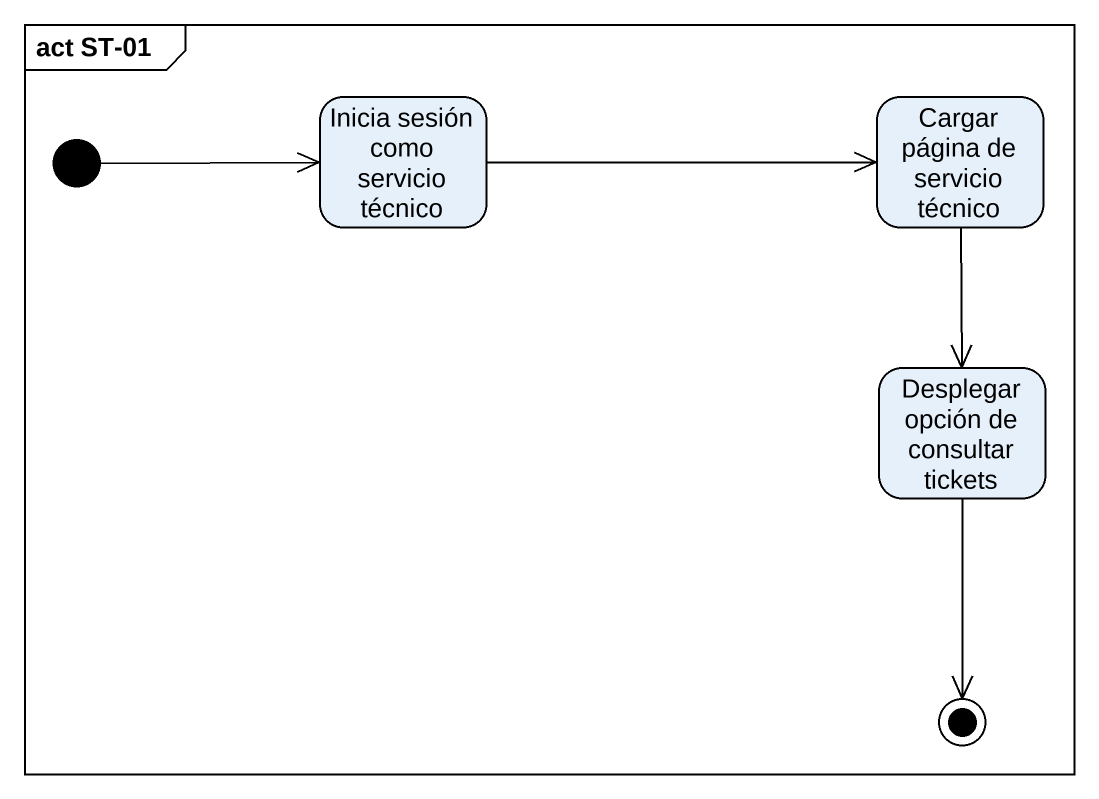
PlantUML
@startuml
mainframe act ST-01
hide empty description
state "Inicia sesión como servicio técnico" as Inicia_sesión_como_servicio
state "Cargar página de servicio técnico" as Cargar_página_de_servicio
state "Desplegar opción de consultar tickets" as Desplegar_opción_de
[*] -right-> Inicia_sesión_como_servicio
Inicia_sesión_como_servicio -right-> Cargar_página_de_servicio
Cargar_página_de_servicio --> Desplegar_opción_de
Desplegar_opción_de --> [*]
@enduml
